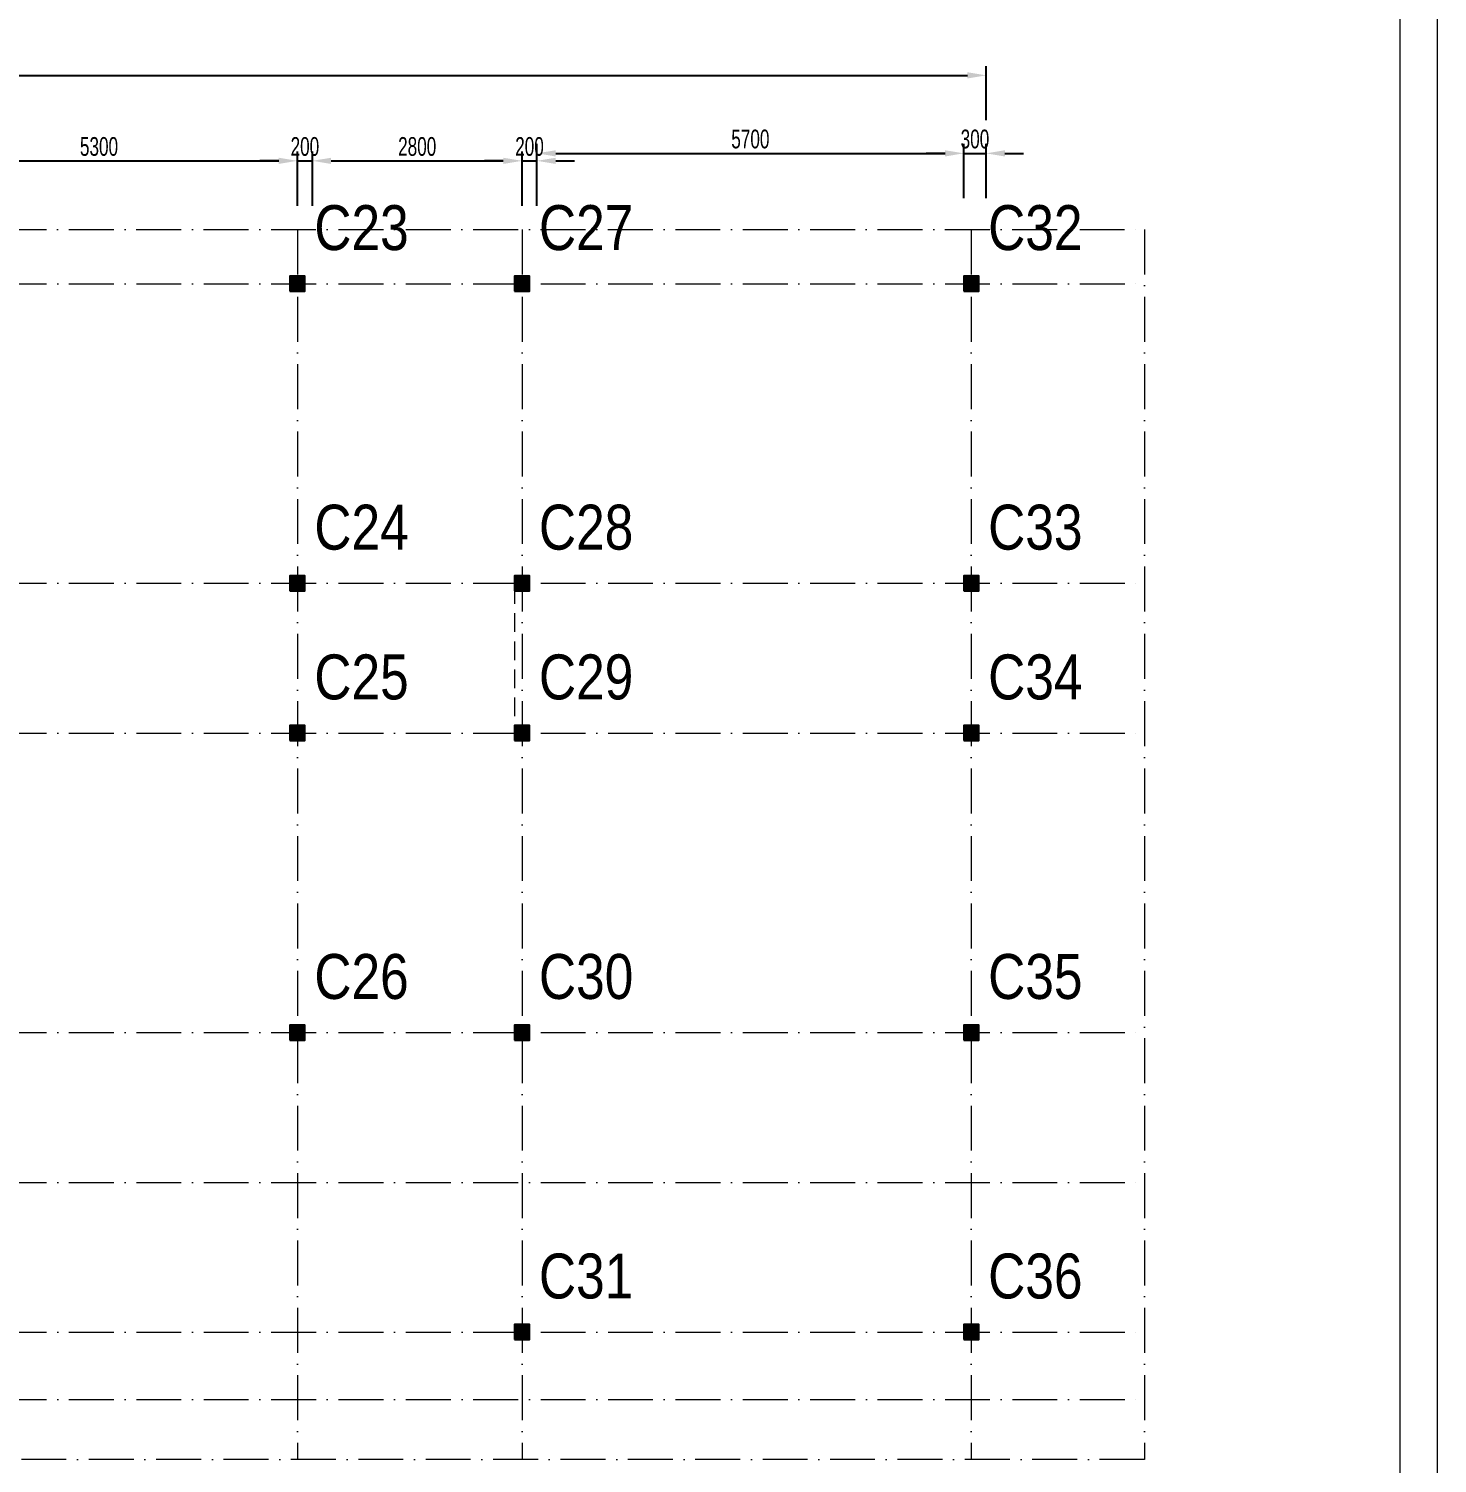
# Model space of a CAD drawing. Extents: x -1107188 to -523840, y 39692 to 514392.
# Drawn here: x -1042003 to -1023188, y 113909 to 133066 of the extents above; entities that cross this region are included whole.
import ezdxf
from ezdxf.enums import TextEntityAlignment as Align

# ---------------------------------------------------------------- set-up
doc = ezdxf.new("R2010")
doc.units = 0
doc.linetypes.add('ACAD_ISO10W100', pattern=[18, 12, -3, 0, -3])
doc.linetypes.add('DASHED2', pattern=[0.375, 0.25, -0.125])
doc.layers.get('0').update_dxf_attribs({"color": 255, "linetype": 'CONTINUOUS'})
doc.layers.get('DEFPOINTS').update_dxf_attribs({"linetype": 'CONTINUOUS'})
for name, color, linetype, lineweight in [('00-KH O SAN', 6, 'CONTINUOUS', 9), ('00-KICH THUOC', 6, 'CONTINUOUS', 9), ('TRUC', 24, 'CONTINUOUS', 0)]:
    doc.layers.add(name, color=color, linetype=linetype, lineweight=lineweight)
for name, color, linetype in [('TEXT', 7, 'CONTINUOUS'), ('TUONG', 131, 'CONTINUOUS'), ('WALL', 4, 'CONTINUOUS')]:
    doc.layers.add(name, color=color, linetype=linetype)
doc.styles.add('DIM-NEW', font='')
doc.styles.add('KICHTHUOC', font='', dxfattribs={"width": 0.8})
doc.styles.add('SO BV', font='', dxfattribs={"height": 200})
doc.styles.add('TEN BV', font='', dxfattribs={"height": 350})
doc.styles.get('DIM-NEW').set_extended_font_data('VNI-Helve-Condense')
doc.styles.get('KICHTHUOC').set_extended_font_data('VNI-Helve-Condense')
doc.styles.get('SO BV').set_extended_font_data('VNI-Helve-Condense')
doc.styles.get('TEN BV').set_extended_font_data('VNI-Helve-Condense', bold=True)
doc.dimstyles.new('DIM 25', dxfattribs={"dimtxt": 2.5, "dimasz": 2.5, "dimexe": 1.25, "dimexo": 0.625, "dimtad": 1, "dimdec": 0, "dimtxsty": 'KICHTHUOC', "dimcen": 2.5, "dimclrd": 1, "dimclre": 1, "dimclrt": 2, "dimadec": 0, "dimazin": 0, "dimtfac": 1, "dimtdec": 0, "dimtix": 1, "dimtmove": 0, "dimatfit": 3, "dimfxl": 6, "dimfxlon": 1, "dimarcsym": 0})

# ---------------------------------------------------------------- blocks, each defined once
blk = doc.blocks.new('A$C225A2996')
at = {"layer": 'WALL'}
blk.add_hatch(color=4, dxfattribs=at).paths.add_polyline_path([(531, 82), (731, 82), (731, 282), (531, 282)])
at = {"layer": 'WALL', "color": 4}
for p, q in [((531, 282), (731, 82)), ((531, 82), (731, 282))]:
    blk.add_line(p, q, dxfattribs=at)
blk.add_lwpolyline([(531, 82), (731, 82), (731, 282), (531, 282)], close=True, dxfattribs=at)
blk = doc.blocks.new('*D1393')
at = {"layer": '00-KH O SAN', "color": 1, "lineweight": -2, "transparency": 16777216}
for p, q in [((-1043714, 130702), (-1043714, 131427)), ((-1038414, 130702), (-1038414, 131427)), ((-1043464, 131302), (-1038664, 131302))]:
    blk.add_line(p, q, dxfattribs=at)
at = {"layer": '00-KH O SAN', "color": 1, "transparency": 16777216}
for points in [[(-1043464, 131343), (-1043464, 131260), (-1043714, 131302)], [(-1038664, 131343), (-1038664, 131260), (-1038414, 131302)]]:
    blk.add_solid(points, dxfattribs=at)
at = {"layer": 'DEFPOINTS', "color": 0, "transparency": 16777216}
for p in [(-1038414, 131302), (-1043714, 129660), (-1038414, 129660)]:
    blk.add_point(p, dxfattribs=at)
at = {"layer": '00-KH O SAN', "color": 2, "transparency": 16777216, "insert": (-1041064, 131492), "char_height": 250, "attachment_point": 5, "style": 'KICHTHUOC'}
blk.add_mtext('5300', dxfattribs=at)
blk = doc.blocks.new('*D1394')
at = {"layer": '00-KH O SAN', "color": 1, "lineweight": -2, "transparency": 16777216}
for p, q in [((-1038414, 130702), (-1038414, 131427)), ((-1038214, 130702), (-1038214, 131427)), ((-1038664, 131302), (-1038914, 131302)), ((-1038414, 131302), (-1038214, 131302)), ((-1037964, 131302), (-1037714, 131302))]:
    blk.add_line(p, q, dxfattribs=at)
at = {"layer": '00-KH O SAN', "color": 1, "transparency": 16777216}
for points in [[(-1038664, 131343), (-1038664, 131260), (-1038414, 131302)], [(-1037964, 131343), (-1037964, 131260), (-1038214, 131302)]]:
    blk.add_solid(points, dxfattribs=at)
at = {"layer": 'DEFPOINTS', "color": 0, "transparency": 16777216}
for p in [(-1038214, 131302), (-1038414, 129660), (-1038214, 129660)]:
    blk.add_point(p, dxfattribs=at)
at = {"layer": '00-KH O SAN', "color": 2, "transparency": 16777216, "insert": (-1038314, 131492), "char_height": 250, "attachment_point": 5, "style": 'KICHTHUOC'}
blk.add_mtext('200', dxfattribs=at)
blk = doc.blocks.new('*D1395')
at = {"layer": '00-KH O SAN', "color": 1, "lineweight": -2, "transparency": 16777216}
for p, q in [((-1038214, 130702), (-1038214, 131427)), ((-1035414, 130702), (-1035414, 131427)), ((-1037964, 131302), (-1035664, 131302))]:
    blk.add_line(p, q, dxfattribs=at)
at = {"layer": '00-KH O SAN', "color": 1, "transparency": 16777216}
for points in [[(-1037964, 131343), (-1037964, 131260), (-1038214, 131302)], [(-1035664, 131343), (-1035664, 131260), (-1035414, 131302)]]:
    blk.add_solid(points, dxfattribs=at)
at = {"layer": 'DEFPOINTS', "color": 0, "transparency": 16777216}
for p in [(-1035414, 131302), (-1038214, 129660), (-1035414, 129660)]:
    blk.add_point(p, dxfattribs=at)
at = {"layer": '00-KH O SAN', "color": 2, "transparency": 16777216, "insert": (-1036814, 131492), "char_height": 250, "attachment_point": 5, "style": 'KICHTHUOC'}
blk.add_mtext('2800', dxfattribs=at)
blk = doc.blocks.new('*D1396')
at = {"layer": '00-KH O SAN', "color": 1, "lineweight": -2, "transparency": 16777216}
for p, q in [((-1035414, 130702), (-1035414, 131427)), ((-1035214, 130702), (-1035214, 131427)), ((-1035664, 131302), (-1035914, 131302)), ((-1035414, 131302), (-1035214, 131302)), ((-1034964, 131302), (-1034714, 131302))]:
    blk.add_line(p, q, dxfattribs=at)
at = {"layer": '00-KH O SAN', "color": 1, "transparency": 16777216}
for points in [[(-1035664, 131343), (-1035664, 131260), (-1035414, 131302)], [(-1034964, 131343), (-1034964, 131260), (-1035214, 131302)]]:
    blk.add_solid(points, dxfattribs=at)
at = {"layer": 'DEFPOINTS', "color": 0, "transparency": 16777216}
for p in [(-1035214, 131302), (-1035414, 129660), (-1035214, 129660)]:
    blk.add_point(p, dxfattribs=at)
at = {"layer": '00-KH O SAN', "color": 2, "transparency": 16777216, "insert": (-1035314, 131492), "char_height": 250, "attachment_point": 5, "style": 'KICHTHUOC'}
blk.add_mtext('200', dxfattribs=at)
blk = doc.blocks.new('*D1398')
at = {"layer": '00-KH O SAN', "color": 1, "lineweight": -2, "transparency": 16777216}
for p, q in [((-1035214, 130802), (-1035214, 131527)), ((-1029514, 130802), (-1029514, 131527)), ((-1034964, 131402), (-1029764, 131402))]:
    blk.add_line(p, q, dxfattribs=at)
at = {"layer": '00-KH O SAN', "color": 1, "transparency": 16777216}
for points in [[(-1034964, 131443), (-1034964, 131360), (-1035214, 131402)], [(-1029764, 131443), (-1029764, 131360), (-1029514, 131402)]]:
    blk.add_solid(points, dxfattribs=at)
at = {"layer": 'DEFPOINTS', "color": 0, "transparency": 16777216}
for p in [(-1029514, 131402), (-1029514, 129760), (-1035214, 129660)]:
    blk.add_point(p, dxfattribs=at)
at = {"layer": '00-KH O SAN', "color": 2, "transparency": 16777216, "insert": (-1032364, 131592), "char_height": 250, "attachment_point": 5, "style": 'KICHTHUOC'}
blk.add_mtext('5700', dxfattribs=at)
blk = doc.blocks.new('*D1399')
at = {"layer": '00-KH O SAN', "color": 1, "lineweight": -2, "transparency": 16777216}
for p, q in [((-1029514, 130802), (-1029514, 131527)), ((-1029214, 130802), (-1029214, 131527)), ((-1029764, 131402), (-1030014, 131402)), ((-1029514, 131402), (-1029214, 131402)), ((-1028964, 131402), (-1028714, 131402))]:
    blk.add_line(p, q, dxfattribs=at)
at = {"layer": '00-KH O SAN', "color": 1, "transparency": 16777216}
for points in [[(-1029764, 131443), (-1029764, 131360), (-1029514, 131402)], [(-1028964, 131443), (-1028964, 131360), (-1029214, 131402)]]:
    blk.add_solid(points, dxfattribs=at)
at = {"layer": 'DEFPOINTS', "color": 0, "transparency": 16777216}
for p in [(-1029214, 131402), (-1029514, 129760), (-1029214, 129660)]:
    blk.add_point(p, dxfattribs=at)
at = {"layer": '00-KH O SAN', "color": 2, "transparency": 16777216, "insert": (-1029364, 131592), "char_height": 250, "attachment_point": 5, "style": 'KICHTHUOC'}
blk.add_mtext('300', dxfattribs=at)
blk = doc.blocks.new('*D1390')
at = {"layer": '00-KH O SAN', "color": 1, "lineweight": -2, "transparency": 16777216}
for p, q in [((-1062414, 131843), (-1062414, 132568)), ((-1062164, 132443), (-1029464, 132443)), ((-1029214, 131843), (-1029214, 132568))]:
    blk.add_line(p, q, dxfattribs=at)
at = {"layer": '00-KH O SAN', "color": 1, "transparency": 16777216}
for points in [[(-1062164, 132485), (-1062164, 132402), (-1062414, 132443)], [(-1029464, 132485), (-1029464, 132402), (-1029214, 132443)]]:
    blk.add_solid(points, dxfattribs=at)
at = {"layer": 'DEFPOINTS', "color": 0, "transparency": 16777216}
for p in [(-1029214, 132443), (-1062414, 129660), (-1029214, 129660)]:
    blk.add_point(p, dxfattribs=at)
at = {"layer": '00-KH O SAN', "color": 2, "transparency": 16777216, "insert": (-1045814, 132634), "char_height": 250, "attachment_point": 5, "style": 'KICHTHUOC'}
blk.add_mtext('33200', dxfattribs=at)
blk = doc.blocks.new('KHUNGTEN')
at = {"color": 3, "linetype": 'Continuous'}
for points in [[(-593653, 217892), (-593653, 277292), (-509653, 277292), (-509653, 217892), (-593653, 217892)], [(-593153, 218392), (-593153, 276792), (-510153, 276792), (-510153, 218392)]]:
    blk.add_lwpolyline(points, close=True, dxfattribs=at)
at = {"style": 'TEN BV'}
for tag, p in [('TEB_BV', (-518299, 222628)), ('LOAI_BV', (-511918, 220684)), ('TL', (-512164, 219751))]:
    blk.add_attdef(tag, p, '', height=350, dxfattribs=at)
at = {"style": 'SO BV'}
for tag, p in [('SOBV', (-510673, 221020)), ('TONGSOBV', (-510673, 220591))]:
    blk.add_attdef(tag, text='', height=200, dxfattribs=at).set_placement(p, align=Align.CENTER)

msp = doc.modelspace()

# ---------------------------------------------------------------- linework, layer by layer
at = {"layer": 'TRUC', "linetype": 'ACAD_ISO10W100', "ltscale": 50}
msp.add_lwpolyline([(-1064869.2, 130385.863), (-1027098.888, 130385.863), (-1027098.888, 113960.083), (-1064869.2, 113960.083)], close=True, dxfattribs=at)
for points in [[(-1038414.016, 130385.863), (-1038414.016, 113960.083)], [(-1035414.016, 130385.863), (-1035414.016, 113960.083)], [(-1035414.016, 130385.863), (-1035414.016, 113960.083)], [(-1029414.016, 130385.863), (-1029414.016, 113960.083)], [(-1064868, 129660.083), (-1027097.688, 129660.083)], [(-1064868, 125660.083), (-1027097.688, 125660.083)], [(-1064868, 123660.083), (-1027097.688, 123660.083)], [(-1064868, 119660.083), (-1027097.688, 119660.083)], [(-1064868, 117660.083), (-1027097.688, 117660.083)], [(-1064868, 115660.083), (-1027097.688, 115660.083)], [(-1064868, 114760.083), (-1027097.688, 114760.083)]]:
    msp.add_lwpolyline(points, dxfattribs=at)
at = {"layer": 'TRUC', "linetype": 'DASHED2', "ltscale": 1000}
msp.add_lwpolyline([(-1035514.016, 125635.083), (-1035514.016, 123860.083)], dxfattribs=at)

# ---------------------------------------------------------------- block references
at = {"layer": '00-KICH THUOC'}
msp.add_blockref('KHUNGTEN', (-513535.14, -118800), dxfattribs=at)
at = {"layer": 'TUONG', "color": 4}
for p in [(-1039045.406, 129478.45), (-1036045.406, 129478.45), (-1030045.406, 129478.45), (-1039045.406, 125478.45), (-1036045.406, 125478.45), (-1030045.406, 125478.45), (-1039045.406, 123478.45), (-1036045.406, 123478.45), (-1030045.406, 123478.45), (-1039045.406, 119478.45), (-1036045.406, 119478.45), (-1030045.406, 119478.45), (-1036045.406, 115478.45), (-1030045.406, 115478.45)]:
    msp.add_blockref('A$C225A2996', p, dxfattribs=at)

# ---------------------------------------------------------------- texts
at = {"layer": 'TEXT', "style": 'DIM-NEW'}
for s, p in [('C23', (-1038187.736, 130110.036)), ('C27', (-1035187.736, 130110.036)), ('C32', (-1029187.736, 130110.036)), ('C24', (-1038187.736, 126110.036)), ('C28', (-1035187.736, 126110.036)), ('C33', (-1029187.736, 126110.036)), ('C25', (-1038187.736, 124110.036)), ('C29', (-1035187.736, 124110.036)), ('C34', (-1029187.736, 124110.036)), ('C26', (-1038187.736, 120110.036)), ('C30', (-1035187.736, 120110.036)), ('C35', (-1029187.736, 120110.036)), ('C31', (-1035187.736, 116110.036)), ('C36', (-1029187.736, 116110.036))]:
    msp.add_text(s, height=600, dxfattribs=at).set_placement(p)

# ---------------------------------------------------------------- dimensions: what is measured, and where the dimension line sits
at = {"layer": '00-KH O SAN'}
for base, p1, p2, override, picture, middle in [((-1029214.016, 132443.451), (-1062414.016, 129660.083), (-1029214.016, 129660.083), {"dimscale": 100}, '*D1390', (-1045814.016, 132633.618)), ((-1038414.016, 131301.795), (-1043714.016, 129660.083), (-1038414.016, 129660.083), {"dimscale": 100, "dimtmove": 1}, '*D1393', (-1041064.016, 131491.961)), ((-1038214.016, 131301.795), (-1038414.016, 129660.083), (-1038214.016, 129660.083), {"dimscale": 100, "dimtmove": 1}, '*D1394', (-1038314.016, 131491.961)), ((-1035414.016, 131301.795), (-1038214.016, 129660.083), (-1035414.016, 129660.083), {"dimscale": 100, "dimtmove": 1}, '*D1395', (-1036814.016, 131491.961)), ((-1035214.016, 131301.795), (-1035414.016, 129660.083), (-1035214.016, 129660.083), {"dimscale": 100, "dimtmove": 1}, '*D1396', (-1035314.016, 131491.961)), ((-1029514.016, 131401.795), (-1035214.016, 129660.083), (-1029514.016, 129760.083), {"dimscale": 100, "dimtmove": 1}, '*D1398', (-1032364.016, 131591.961)), ((-1029214.016, 131401.795), (-1029514.016, 129760.083), (-1029214.016, 129660.083), {"dimscale": 100, "dimtmove": 1}, '*D1399', (-1029364.016, 131591.961))]:
    dim = msp.add_linear_dim(base=base, p1=p1, p2=p2, dimstyle='DIM 25', override=override, dxfattribs=at)
    dim.commit()
    dim.dimension.update_dxf_attribs({"geometry": picture, "text_midpoint": middle})

doc.saveas('drawing.dxf')
